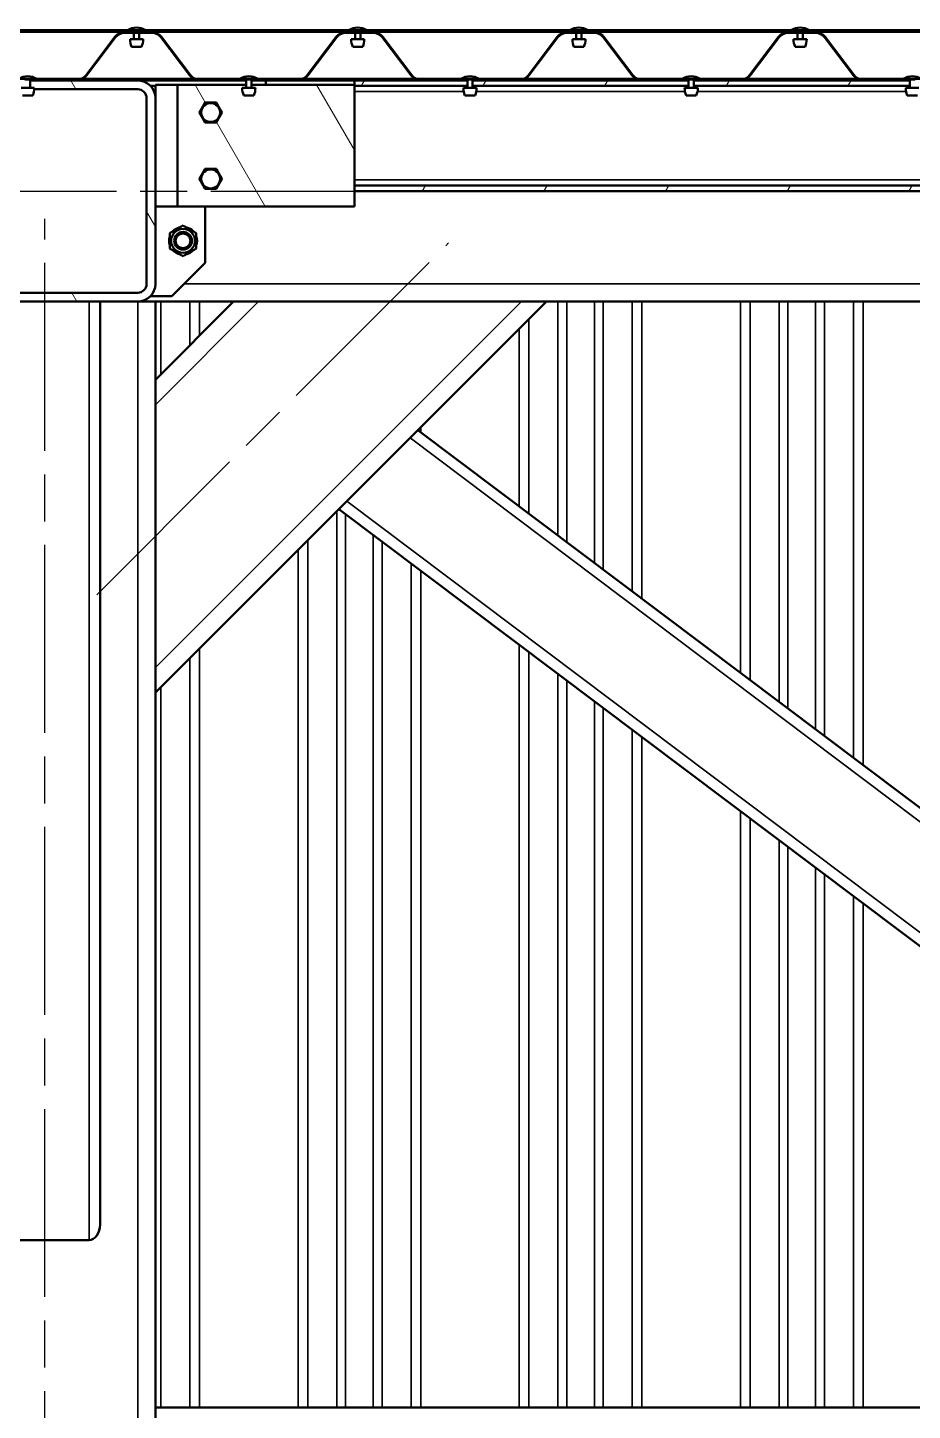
# Model space of a CAD drawing. Header units: millimetres. Extents: x 0 to 25230, y 0 to 17820.
# Drawn here: x 4558 to 5358, y 15410 to 16661 of the extents above; entities that cross this region are included whole.
import ezdxf

# ---------------------------------------------------------------- set-up
doc = ezdxf.new("R2010")
doc.units = ezdxf.units.MM
doc.header["$LTSCALE"] = 30
doc.linetypes.add('CHAIN', pattern=[0.7087, 0.4724, -0.0591, 0.1181, -0.0591])
for name, color, linetype, lineweight in [('Видимые тонкие (ГОСТ)', 7, 'Continuous', 35), ('Видимый контур (ГОСТ)', 7, 'Continuous', 50), ('Линия резьбы (ГОСТ)', 7, 'Continuous', 25), ('Осевая линия (ГОСТ)', 7, 'Continuous', 25), ('Штриховка (ГОСТ)', 7, 'Continuous', 18)]:
    doc.layers.add(name, color=color, linetype=linetype, lineweight=lineweight)
pattern_1 = [(120.0002, (0, 0), (-82.4888, -47.62525), [])]
pattern_2 = [(30, (0, 0), (-47.62503, 82.4889), [])]
pattern_3 = [(60, (0, 0), (-82.4889, 47.62503), [])]

msp = doc.modelspace()

# ---------------------------------------------------------------- hatches: boundary and pattern name
at = {"layer": 'Штриховка (ГОСТ)'}
h = msp.add_hatch(dxfattribs=at)
h.set_pattern_fill('ANSI31', color=256, scale=762, angle=-14.9999778, style=0)
h.set_pattern_definition(pattern_2)
edge = h.paths.add_edge_path()
edge.add_line((4755.1616, 16613.6985), (4713.0679, 16613.6985))
edge.add_ellipse((4713.0679, 16623.9985), major_axis=(-10.3, 0), ratio=1, start_angle=37.082497, end_angle=90, ccw=False)
edge.add_line((4704.8509, 16617.7879), (4678.6527, 16652.4502))
edge.add_ellipse((4670.1165, 16645.9985), major_axis=(-6.4517, 8.5361), ratio=1, start_angle=270, end_angle=322.917503)
edge.add_line((4670.1165, 16656.6985), (4645.0702, 16656.6985))
edge.add_ellipse((4645.0702, 16645.9985), major_axis=(-10.7, 0), ratio=1, start_angle=270, end_angle=322.917503)
edge.add_line((4636.5341, 16652.4502), (4610.3359, 16617.7879))
edge.add_ellipse((4602.1189, 16623.9985), major_axis=(-6.2105, -8.217), ratio=1, start_angle=37.082497, end_angle=90, ccw=False)
edge.add_line((4602.1189, 16613.6985), (4559.9742, 16613.6985))
edge.add_ellipse((4560.7679, 16613.5985), major_axis=(0, 0.8), ratio=1, start_angle=82.8192442, end_angle=90)
edge.add_line((4559.9679, 16613.5985), (4559.9679, 16612.9985))
edge.add_line((4559.9679, 16612.9985), (4602.1189, 16612.9985))
edge.add_ellipse((4602.1189, 16623.9985), major_axis=(11, 0), ratio=1, start_angle=270, end_angle=322.917503)
edge.add_line((4610.8943, 16617.3659), (4637.0925, 16652.0281))
edge.add_ellipse((4645.0702, 16645.9985), major_axis=(-7.9777, 6.0296), ratio=1, start_angle=307.082497, end_angle=360, ccw=False)
edge.add_line((4645.0702, 16655.9985), (4670.1165, 16655.9985))
edge.add_ellipse((4670.1165, 16645.9985), major_axis=(10, 0), ratio=1, start_angle=37.082497, end_angle=90, ccw=False)
edge.add_line((4678.0942, 16652.0281), (4704.2924, 16617.3659))
edge.add_ellipse((4713.0679, 16623.9985), major_axis=(6.6326, -8.7754), ratio=1, start_angle=270, end_angle=322.917503)
edge.add_line((4713.0679, 16612.9985), (4755.1679, 16612.9985))
edge.add_line((4755.1679, 16612.9985), (4755.1679, 16613.5985))
edge.add_ellipse((4754.3679, 16613.5985), major_axis=(0.1, -0.7937), ratio=1, start_angle=82.8192442, end_angle=90)
h = msp.add_hatch(dxfattribs=at)
h.set_pattern_fill('ANSI31', color=256, scale=762, angle=-14.9999778, style=0)
h.set_pattern_definition(pattern_2)
edge = h.paths.add_edge_path()
edge.add_line((4955.1616, 16613.6985), (4913.0679, 16613.6985))
edge.add_ellipse((4913.0679, 16623.9985), major_axis=(-10.3, 0), ratio=1, start_angle=37.082497, end_angle=90, ccw=False)
edge.add_line((4904.8509, 16617.7879), (4878.6527, 16652.4502))
edge.add_ellipse((4870.1165, 16645.9985), major_axis=(-6.4517, 8.5361), ratio=1, start_angle=270, end_angle=322.917503)
edge.add_line((4870.1165, 16656.6985), (4845.0702, 16656.6985))
edge.add_ellipse((4845.0702, 16645.9985), major_axis=(-10.7, 0), ratio=1, start_angle=270, end_angle=322.917503)
edge.add_line((4836.5341, 16652.4502), (4810.3359, 16617.7879))
edge.add_ellipse((4802.1189, 16623.9985), major_axis=(-6.2105, -8.217), ratio=1, start_angle=37.082497, end_angle=90, ccw=False)
edge.add_line((4802.1189, 16613.6985), (4759.9742, 16613.6985))
edge.add_ellipse((4760.7679, 16613.5985), major_axis=(0, 0.8), ratio=1, start_angle=82.8192442, end_angle=90)
edge.add_line((4759.9679, 16613.5985), (4759.9679, 16612.9985))
edge.add_line((4759.9679, 16612.9985), (4802.1189, 16612.9985))
edge.add_ellipse((4802.1189, 16623.9985), major_axis=(11, 0), ratio=1, start_angle=270, end_angle=322.917503)
edge.add_line((4810.8943, 16617.3659), (4837.0925, 16652.0281))
edge.add_ellipse((4845.0702, 16645.9985), major_axis=(6.0296, 7.9777), ratio=1, start_angle=37.082497, end_angle=90, ccw=False)
edge.add_line((4845.0702, 16655.9985), (4870.1165, 16655.9985))
edge.add_ellipse((4870.1165, 16645.9985), major_axis=(10, 0), ratio=1, start_angle=37.082497, end_angle=90, ccw=False)
edge.add_line((4878.0942, 16652.0281), (4904.2924, 16617.3659))
edge.add_ellipse((4913.0679, 16623.9985), major_axis=(6.6326, -8.7754), ratio=1, start_angle=270, end_angle=322.917503)
edge.add_line((4913.0679, 16612.9985), (4955.1679, 16612.9985))
edge.add_line((4955.1679, 16612.9985), (4955.1679, 16613.5985))
edge.add_ellipse((4954.3679, 16613.5985), major_axis=(0.1, -0.7937), ratio=1, start_angle=82.8192442, end_angle=90)
h = msp.add_hatch(dxfattribs=at)
h.set_pattern_fill('ANSI31', color=256, scale=762, angle=-14.9999778, style=0)
h.set_pattern_definition(pattern_2)
edge = h.paths.add_edge_path()
edge.add_line((5155.1616, 16613.6985), (5113.0679, 16613.6985))
edge.add_ellipse((5113.0679, 16623.9985), major_axis=(-10.3, 0), ratio=1, start_angle=37.0824939, end_angle=90, ccw=False)
edge.add_line((5104.8509, 16617.7879), (5078.6527, 16652.4502))
edge.add_ellipse((5070.1165, 16645.9985), major_axis=(-6.4517, 8.5361), ratio=1, start_angle=270, end_angle=322.9175061)
edge.add_line((5070.1165, 16656.6985), (5045.0702, 16656.6985))
edge.add_ellipse((5045.0702, 16645.9985), major_axis=(-10.7, 0), ratio=1, start_angle=270, end_angle=322.9175029)
edge.add_line((5036.5341, 16652.4502), (5010.3359, 16617.7879))
edge.add_ellipse((5002.1189, 16623.9985), major_axis=(-6.2105, -8.217), ratio=1, start_angle=37.0824971, end_angle=90, ccw=False)
edge.add_line((5002.1189, 16613.6985), (4959.9742, 16613.6985))
edge.add_ellipse((4960.7679, 16613.5985), major_axis=(0, 0.8), ratio=1, start_angle=82.8192442, end_angle=90)
edge.add_line((4959.9679, 16613.5985), (4959.9679, 16612.9985))
edge.add_line((4959.9679, 16612.9985), (5002.1189, 16612.9985))
edge.add_ellipse((5002.1189, 16623.9985), major_axis=(11, 0), ratio=1, start_angle=270, end_angle=322.9175029)
edge.add_line((5010.8943, 16617.3659), (5037.0925, 16652.0281))
edge.add_ellipse((5045.0702, 16645.9985), major_axis=(6.0296, 7.9777), ratio=1, start_angle=37.0824971, end_angle=90, ccw=False)
edge.add_line((5045.0702, 16655.9985), (5070.1165, 16655.9985))
edge.add_ellipse((5070.1165, 16645.9985), major_axis=(10, 0), ratio=1, start_angle=37.0824939, end_angle=90, ccw=False)
edge.add_line((5078.0942, 16652.0281), (5104.2924, 16617.3659))
edge.add_ellipse((5113.0679, 16623.9985), major_axis=(6.6326, -8.7755), ratio=1, start_angle=270, end_angle=322.9175061)
edge.add_line((5113.0679, 16612.9985), (5155.1679, 16612.9985))
edge.add_line((5155.1679, 16612.9985), (5155.1679, 16613.5985))
edge.add_ellipse((5154.3679, 16613.5985), major_axis=(0.1, -0.7937), ratio=1, start_angle=82.8192442, end_angle=90)
h = msp.add_hatch(dxfattribs=at)
h.set_pattern_fill('ANSI31', color=256, scale=762, angle=-14.9999778, style=0)
h.set_pattern_definition(pattern_2)
edge = h.paths.add_edge_path()
edge.add_line((5304.8503, 16617.788), (5278.6527, 16652.4501))
edge.add_ellipse((5270.1165, 16645.9985), major_axis=(-6.4516, 8.5362), ratio=1, start_angle=270, end_angle=322.9180676)
edge.add_line((5270.1165, 16656.6985), (5245.0703, 16656.6985))
edge.add_ellipse((5245.0703, 16645.9985), major_axis=(-10.7, 0), ratio=1, start_angle=270, end_angle=322.9174479)
edge.add_line((5236.5341, 16652.4502), (5210.3359, 16617.7879))
edge.add_ellipse((5202.1189, 16623.9985), major_axis=(-6.2105, -8.217), ratio=1, start_angle=37.0825521, end_angle=90, ccw=False)
edge.add_line((5202.1189, 16613.6985), (5159.9742, 16613.6985))
edge.add_ellipse((5160.7679, 16613.5985), major_axis=(0, 0.8), ratio=1, start_angle=82.8192442, end_angle=90)
edge.add_line((5159.9679, 16613.5985), (5159.9679, 16612.9985))
edge.add_line((5159.9679, 16612.9985), (5202.1189, 16612.9985))
edge.add_ellipse((5202.1189, 16623.9985), major_axis=(11, 0), ratio=1, start_angle=270, end_angle=322.9174479)
edge.add_line((5210.8943, 16617.3659), (5237.0926, 16652.0281))
edge.add_ellipse((5245.0703, 16645.9985), major_axis=(6.0297, 7.9777), ratio=1, start_angle=37.0825521, end_angle=90, ccw=False)
edge.add_line((5245.0703, 16655.9985), (5270.1165, 16655.9985))
edge.add_ellipse((5270.1165, 16645.9985), major_axis=(10, 0), ratio=1, start_angle=37.0819324, end_angle=90, ccw=False)
edge.add_line((5278.0943, 16652.028), (5304.2918, 16617.366))
edge.add_ellipse((5313.0673, 16623.9985), major_axis=(6.6325, -8.7755), ratio=1, start_angle=270, end_angle=322.9180676)
edge.add_line((5313.0673, 16612.9985), (5355.1679, 16612.9985))
edge.add_line((5355.1679, 16612.9985), (5355.1679, 16613.5985))
edge.add_ellipse((5354.3679, 16613.5985), major_axis=(0.1, -0.7937), ratio=1, start_angle=82.8192442, end_angle=90)
edge.add_line((5355.1616, 16613.6985), (5313.0673, 16613.6985))
edge.add_ellipse((5313.0673, 16623.9985), major_axis=(-10.3, 0), ratio=1, start_angle=37.0819324, end_angle=90, ccw=False)
h = msp.add_hatch(dxfattribs=at)
h.set_pattern_fill('ANSI31', color=256, scale=762, angle=75.0001754, style=0)
h.set_pattern_definition(pattern_1)
edge = h.paths.add_edge_path()
edge.add_ellipse((4657.0679, 16428.9985), major_axis=(16, 0), ratio=1, start_angle=270, end_angle=360)
edge.add_line((4673.0679, 16428.9985), (4673.0679, 16596.9985))
edge.add_ellipse((4657.0679, 16596.9985), major_axis=(0, 16), ratio=1, start_angle=270, end_angle=360)
edge.add_line((4657.0679, 16612.9985), (4602.1189, 16612.9985))
edge.add_line((4602.1189, 16612.9985), (4559.9679, 16612.9985))
edge.add_line((4559.9679, 16612.9985), (4555.1679, 16612.9985))
edge.add_line((4555.1679, 16612.9985), (4513.0679, 16612.9985))
edge.add_line((4513.0679, 16612.9985), (4489.0679, 16612.9985))
edge.add_ellipse((4489.0679, 16596.9985), major_axis=(-16, 0), ratio=1, start_angle=270, end_angle=360)
edge.add_line((4473.0679, 16596.9985), (4473.0679, 16428.9985))
edge.add_ellipse((4489.0679, 16428.9985), major_axis=(0, -16), ratio=1, start_angle=270, end_angle=360)
edge.add_line((4489.0679, 16412.9985), (4657.0679, 16412.9985))
edge = h.paths.add_edge_path(flags=0)
edge.add_line((4481.0679, 16428.9985), (4481.0679, 16596.9985))
edge.add_ellipse((4489.0679, 16596.9985), major_axis=(0, 8), ratio=1, start_angle=0, end_angle=90, ccw=False)
edge.add_line((4489.0679, 16604.9985), (4551.654, 16604.9985))
edge.add_line((4551.654, 16604.9985), (4551.6243, 16606.3985))
edge.add_line((4551.6243, 16606.3985), (4563.5115, 16606.3985))
edge.add_line((4563.5115, 16606.3985), (4563.4818, 16604.9985))
edge.add_line((4563.4818, 16604.9985), (4657.0679, 16604.9985))
edge.add_ellipse((4657.0679, 16596.9985), major_axis=(8, 0), ratio=1, start_angle=0, end_angle=90, ccw=False)
edge.add_line((4665.0679, 16596.9985), (4665.0679, 16428.9985))
edge.add_ellipse((4657.0679, 16428.9985), major_axis=(0, -8), ratio=1, start_angle=0, end_angle=90, ccw=False)
edge.add_line((4657.0679, 16420.9985), (4489.0679, 16420.9985))
edge.add_ellipse((4489.0679, 16428.9985), major_axis=(-8, 0), ratio=1, start_angle=0, end_angle=90, ccw=False)
h = msp.add_hatch(dxfattribs=at)
h.set_pattern_fill('ANSI31', color=256, scale=762, angle=75.0001754, style=0)
h.set_pattern_definition(pattern_1)
edge = h.paths.add_edge_path()
edge.add_line((4693.0679, 16608.9985), (4693.0679, 16498.9985))
edge.add_line((4693.0679, 16498.9985), (4853.0679, 16498.9985))
edge.add_line((4853.0679, 16498.9985), (4853.0679, 16512.9985))
edge.add_line((4853.0679, 16512.9985), (4853.0679, 16517.9985))
edge.add_line((4853.0679, 16517.9985), (4853.0679, 16607.9985))
edge.add_line((4853.0679, 16607.9985), (4853.0679, 16608.9985))
edge.add_line((4853.0679, 16608.9985), (4759.9679, 16608.9985))
edge.add_line((4759.9679, 16608.9985), (4759.9679, 16606.3985))
edge.add_line((4759.9679, 16606.3985), (4763.5115, 16606.3985))
edge.add_ellipse((4747.0052, 16606.0479), major_axis=(0.3505, -16.5063), ratio=1, start_angle=64.9571298, end_angle=90, ccw=False)
edge.add_line((4762.1081, 16599.3785), (4753.0276, 16599.3785))
edge.add_ellipse((4768.1306, 16606.0479), major_axis=(-6.6695, 15.1029), ratio=1, start_angle=64.9571298, end_angle=90, ccw=False)
edge.add_line((4751.6243, 16606.3985), (4755.1679, 16606.3985))
edge.add_line((4755.1679, 16606.3985), (4755.1679, 16608.9985))
edge.add_line((4755.1679, 16608.9985), (4693.0679, 16608.9985))
h.paths.add_polyline_path([(4733.4602, 16523.9985), (4728.264, 16532.9985), (4717.8717, 16532.9985), (4712.6756, 16523.9985), (4717.8717, 16514.9985), (4728.264, 16514.9985)], flags=0)
h.paths.add_polyline_path([(4733.4602, 16583.9985), (4728.264, 16592.9985), (4717.8717, 16592.9985), (4712.6756, 16583.9985), (4717.8717, 16574.9985), (4728.264, 16574.9985)], flags=0)
h = msp.add_hatch(dxfattribs=at)
h.set_pattern_fill('ANSI31', color=256, scale=762, angle=14.9999778, style=0)
h.set_pattern_definition(pattern_3)
h.paths.add_polyline_path([(4955.1679, 16612.9985), (4913.0679, 16612.9985), (4853.0679, 16612.9985), (4853.0679, 16608.9985), (4853.0679, 16607.9985), (4955.1679, 16607.9985)])
h = msp.add_hatch(dxfattribs=at)
h.set_pattern_fill('ANSI31', color=256, scale=762, angle=14.9999778, style=0)
h.set_pattern_definition(pattern_3)
h.paths.add_polyline_path([(5155.1679, 16612.9985), (5113.0679, 16612.9985), (5002.1189, 16612.9985), (4959.9679, 16612.9985), (4959.9679, 16607.9985), (5155.1679, 16607.9985)])
h = msp.add_hatch(dxfattribs=at)
h.set_pattern_fill('ANSI31', color=256, scale=762, angle=14.9999778, style=0)
h.set_pattern_definition(pattern_3)
h.paths.add_polyline_path([(5355.1679, 16612.9985), (5313.0673, 16612.9985), (5202.1189, 16612.9985), (5159.9679, 16612.9985), (5159.9679, 16607.9985), (5355.1679, 16607.9985)])
h = msp.add_hatch(dxfattribs=at)
h.set_pattern_fill('ANSI31', color=256, scale=762, angle=14.9999778, style=0)
h.set_pattern_definition(pattern_3)
h.paths.add_polyline_path([(7283.0679, 16512.9985), (7283.0679, 16517.9985), (4853.0679, 16517.9985), (4853.0679, 16512.9985)])

# ---------------------------------------------------------------- linework, layer by layer
at = {"layer": 'Видимые тонкие (ГОСТ)'}
for p, q in [((4645.0702, 16656.6985), (4470.1165, 16656.6985)), ((4658.4679, 16657.5985), (4653.6679, 16657.5985)), ((4845.0702, 16656.6985), (4670.1165, 16656.6985)), ((4858.4679, 16657.5985), (4853.6679, 16657.5985)), ((5045.0702, 16656.6985), (4870.1165, 16656.6985)), ((5058.4679, 16657.5985), (5053.6679, 16657.5985)), ((5245.0703, 16656.6985), (5070.1165, 16656.6985)), ((5258.4679, 16657.5985), (5253.6679, 16657.5985)), ((5445.0702, 16656.6985), (5270.1165, 16656.6985)), ((4559.9679, 16613.5985), (4555.1679, 16613.5985)), ((4606.546, 16614.6985), (4565.3152, 16614.6985)), ((4707.1934, 16614.6985), (4607.9934, 16614.6985)), ((4749.8206, 16614.6985), (4708.6407, 16614.6985)), ((4759.9679, 16613.5985), (4755.1679, 16613.5985)), ((4806.546, 16614.6985), (4765.3152, 16614.6985)), ((4907.1934, 16614.6985), (4807.9934, 16614.6985)), ((4949.8206, 16614.6985), (4908.6407, 16614.6985)), ((4959.9679, 16613.5985), (4955.1679, 16613.5985)), ((5006.546, 16614.6985), (4965.3152, 16614.6985)), ((5107.1934, 16614.6985), (5007.9934, 16614.6985)), ((5149.8206, 16614.6985), (5108.6407, 16614.6985)), ((5159.9679, 16613.5985), (5155.1679, 16613.5985)), ((5206.546, 16614.6985), (5165.3152, 16614.6985)), ((5307.1928, 16614.6985), (5207.9934, 16614.6985)), ((5349.8206, 16614.6985), (5308.6402, 16614.6985)), ((5359.9679, 16613.5985), (5355.1679, 16613.5985)), ((4951.9046, 16602.9985), (4853.0679, 16602.9985)), ((5151.9046, 16602.9985), (4963.2311, 16602.9985)), ((5351.9046, 16602.9985), (5163.2311, 16602.9985)), ((7283.0679, 16522.9985), (4853.0679, 16522.9985)), ((4699.0679, 16428.9985), (7437.0679, 16428.9985)), ((4613.0679, 15564.4703), (4613.0679, 16412.9985)), ((4657.0679, 14312.9985), (4657.0679, 16412.9985)), ((4673.0679, 16082.0725), (5003.9939, 16412.9985)), ((4673.0679, 16319.6604), (4766.406, 16412.9985)), ((4678.0942, 16347.3141), (4678.0942, 16412.9985)), ((4704.2924, 16373.5124), (4704.2924, 16412.9985)), ((4713.0679, 16382.2878), (4713.0679, 16412.9985)), ((5037.0925, 16201.5822), (5037.0925, 16412.9985)), ((5045.0702, 16195.5775), (5045.0702, 16412.9985)), ((5070.1165, 16176.7254), (5070.1165, 16412.9985)), ((5078.0942, 16170.7207), (5078.0942, 16412.9985)), ((5104.2924, 16151.0016), (5104.2924, 16412.9985)), ((5113.0679, 16144.3964), (5113.0679, 16412.9985)), ((5202.1189, 16077.3688), (5202.1189, 16412.9985)), ((5210.8943, 16070.7636), (5210.8943, 16412.9985)), ((5237.0926, 16051.0445), (5237.0926, 16412.9985)), ((5245.0703, 16045.0398), (5245.0703, 16412.9985)), ((5270.1165, 16026.1878), (5270.1165, 16412.9985)), ((5278.0943, 16020.183), (5278.0943, 16412.9985)), ((5304.2918, 16000.4645), (5304.2918, 16412.9985)), ((5313.0673, 15993.8592), (5313.0673, 16412.9985)), ((5010.8943, 16221.3013), (5010.8943, 16397.2715)), ((5002.1189, 16227.9064), (5002.1189, 16388.4961)), ((4913.0679, 16294.9341), (4913.0679, 16299.4451)), ((6059.7536, 15419.3211), (4903.353, 16289.7302)), ((5993.2392, 15369.2566), (4846.2241, 16232.6013)), ((4837.0925, 15412.9985), (4837.0925, 16223.4697)), ((4845.0702, 15412.9985), (4845.0702, 16220.9536)), ((4810.8943, 15412.9985), (4810.8943, 16197.2715)), ((4870.1165, 15412.9985), (4870.1165, 16202.1015)), ((4878.0942, 15412.9985), (4878.0942, 16196.0968)), ((4802.1189, 15412.9985), (4802.1189, 16188.4961)), ((4904.2924, 15412.9985), (4904.2924, 16176.3778)), ((4913.0679, 15412.9985), (4913.0679, 16169.7726)), ((4704.2924, 15412.9985), (4704.2924, 16090.6696)), ((4713.0679, 15412.9985), (4713.0679, 16099.4451)), ((5002.1189, 15412.9985), (5002.1189, 16102.745)), ((5010.8943, 15412.9985), (5010.8943, 16096.1398)), ((5037.0925, 15412.9985), (5037.0925, 16076.4207)), ((5045.0702, 15412.9985), (5045.0702, 16070.416)), ((4678.0942, 15412.9985), (4678.0942, 16064.4714)), ((5070.1165, 15412.9985), (5070.1165, 16051.5639)), ((5078.0942, 15412.9985), (5078.0942, 16045.5592)), ((5104.2924, 15412.9985), (5104.2924, 16025.8401)), ((5113.0679, 15412.9985), (5113.0679, 16019.2349)), ((5202.1189, 15412.9985), (5202.1189, 15952.2073)), ((5210.8943, 15412.9985), (5210.8943, 15945.6022)), ((5237.0926, 15412.9985), (5237.0926, 15925.883)), ((5245.0703, 15412.9985), (5245.0703, 15919.8783)), ((5270.1165, 15412.9985), (5270.1165, 15901.0263)), ((5278.0943, 15412.9985), (5278.0943, 15895.0215)), ((5304.2918, 15412.9985), (5304.2918, 15875.303)), ((5313.0673, 15412.9985), (5313.0673, 15868.6978))]:
    msp.add_line(p, q, dxfattribs=at)
at = {"layer": 'Видимый контур (ГОСТ)'}
for p, q in [((5569.5867, 16658.3985), (3569.5867, 16658.3985)), ((5569.5867, 16657.6985), (3569.5867, 16657.6985)), ((4670.1165, 16656.6985), (4645.0702, 16656.6985)), ((4645.0702, 16655.9985), (4670.1165, 16655.9985)), ((4653.6679, 16657.5985), (4653.6679, 16656.6985)), ((4653.6679, 16655.9985), (4653.6679, 16650.3985)), ((4658.4679, 16657.5985), (4658.4679, 16656.6985)), ((4658.4679, 16655.9985), (4658.4679, 16650.3985)), ((4870.1165, 16656.6985), (4845.0702, 16656.6985)), ((4845.0702, 16655.9985), (4870.1165, 16655.9985)), ((4853.6679, 16657.5985), (4853.6679, 16656.6985)), ((4853.6679, 16655.9985), (4853.6679, 16650.3985)), ((4858.4679, 16657.5985), (4858.4679, 16656.6985)), ((4858.4679, 16655.9985), (4858.4679, 16650.3985)), ((5070.1165, 16656.6985), (5045.0702, 16656.6985)), ((5045.0702, 16655.9985), (5070.1165, 16655.9985)), ((5053.6679, 16657.5985), (5053.6679, 16656.6985)), ((5053.6679, 16655.9985), (5053.6679, 16650.3985)), ((5058.4679, 16657.5985), (5058.4679, 16656.6985)), ((5058.4679, 16655.9985), (5058.4679, 16650.3985)), ((5270.1165, 16656.6985), (5245.0703, 16656.6985)), ((5245.0703, 16655.9985), (5270.1165, 16655.9985)), ((5253.6679, 16657.5985), (5253.6679, 16656.6985)), ((5253.6679, 16655.9985), (5253.6679, 16650.3985)), ((5258.4679, 16657.5985), (5258.4679, 16656.6985)), ((5258.4679, 16655.9985), (5258.4679, 16650.3985)), ((4636.5341, 16652.4502), (4610.3359, 16617.7879)), ((4610.8943, 16617.3659), (4637.0925, 16652.0281)), ((4650.1243, 16650.3985), (4662.0115, 16650.3985)), ((4651.5276, 16643.3785), (4660.6081, 16643.3785)), ((4678.0942, 16652.0281), (4704.2924, 16617.3659)), ((4704.8509, 16617.7879), (4678.6527, 16652.4502)), ((4836.5341, 16652.4502), (4810.3359, 16617.7879)), ((4810.8943, 16617.3659), (4837.0925, 16652.0281)), ((4850.1243, 16650.3985), (4862.0115, 16650.3985)), ((4851.5276, 16643.3785), (4860.6081, 16643.3785)), ((4878.0942, 16652.0281), (4904.2924, 16617.3659)), ((4904.8509, 16617.7879), (4878.6527, 16652.4502)), ((5036.5341, 16652.4502), (5010.3359, 16617.7879)), ((5010.8943, 16617.3659), (5037.0925, 16652.0281)), ((5050.1243, 16650.3985), (5062.0115, 16650.3985)), ((5051.5276, 16643.3785), (5060.6081, 16643.3785)), ((5078.0942, 16652.0281), (5104.2924, 16617.3659)), ((5104.8509, 16617.7879), (5078.6527, 16652.4502)), ((5236.5341, 16652.4502), (5210.3359, 16617.7879)), ((5210.8943, 16617.3659), (5237.0926, 16652.0281)), ((5250.1243, 16650.3985), (5262.0115, 16650.3985)), ((5251.5276, 16643.3785), (5260.6081, 16643.3785)), ((5278.0943, 16652.028), (5304.2918, 16617.366)), ((5304.8503, 16617.788), (5278.6527, 16652.4501)), ((4549.3129, 16614.3985), (4565.8229, 16614.3985)), ((4551.6243, 16606.3985), (4563.5115, 16606.3985)), ((4559.9679, 16613.5985), (4559.9679, 16606.3985)), ((4657.0679, 16612.9985), (4559.9679, 16612.9985)), ((4559.9679, 16612.9985), (4602.1189, 16612.9985)), ((4602.1189, 16613.6985), (4559.9742, 16613.6985)), ((4563.4818, 16604.9985), (4657.0679, 16604.9985)), ((4709.2065, 16613.6985), (4605.9802, 16613.6985)), ((4657.0679, 16612.9985), (4713.0679, 16612.9985)), ((4673.0679, 16607.9985), (4668.6868, 16607.9985)), ((4673.0679, 16608.9985), (4673.0679, 16596.9985)), ((4693.0679, 16608.9985), (4673.0679, 16608.9985)), ((4693.0679, 16608.9985), (4693.0679, 16498.9985)), ((4755.1679, 16608.9985), (4693.0679, 16608.9985)), ((4755.1616, 16613.6985), (4713.0679, 16613.6985)), ((4713.0679, 16612.9985), (4755.1679, 16612.9985)), ((4749.3129, 16614.3985), (4765.8229, 16614.3985)), ((4751.6243, 16606.3985), (4763.5115, 16606.3985)), ((4755.1679, 16613.5985), (4755.1679, 16606.3985)), ((4759.9679, 16613.5985), (4759.9679, 16606.3985)), ((4759.9679, 16612.9985), (4802.1189, 16612.9985)), ((4853.0679, 16608.9985), (4759.9679, 16608.9985)), ((4802.1189, 16613.6985), (4759.9742, 16613.6985)), ((4773.0679, 16608.9985), (4773.0679, 16612.9985)), ((4802.1189, 16612.9985), (4853.0679, 16612.9985)), ((4909.2065, 16613.6985), (4805.9802, 16613.6985)), ((4955.1679, 16612.9985), (4853.0679, 16612.9985)), ((4853.0679, 16612.9985), (4853.0679, 16607.9985)), ((4853.0679, 16498.9985), (4853.0679, 16608.9985)), ((4853.0679, 16607.9985), (4955.1679, 16607.9985)), ((4955.1616, 16613.6985), (4913.0679, 16613.6985)), ((4913.0679, 16612.9985), (4955.1679, 16612.9985)), ((4949.3129, 16614.3985), (4965.8229, 16614.3985)), ((4951.6243, 16606.3985), (4963.5115, 16606.3985)), ((4955.1679, 16613.5985), (4955.1679, 16606.3985)), ((4959.9679, 16613.5985), (4959.9679, 16606.3985)), ((4959.9679, 16612.9985), (5002.1189, 16612.9985)), ((5155.1679, 16612.9985), (4959.9679, 16612.9985)), ((4959.9679, 16607.9985), (5155.1679, 16607.9985)), ((5002.1189, 16613.6985), (4959.9742, 16613.6985)), ((5109.2065, 16613.6985), (5005.9802, 16613.6985)), ((5155.1616, 16613.6985), (5113.0679, 16613.6985)), ((5113.0679, 16612.9985), (5155.1679, 16612.9985)), ((5149.3129, 16614.3985), (5165.8229, 16614.3985)), ((5151.6243, 16606.3985), (5163.5115, 16606.3985)), ((5155.1679, 16613.5985), (5155.1679, 16606.3985)), ((5159.9679, 16613.5985), (5159.9679, 16606.3985)), ((5159.9679, 16612.9985), (5202.1189, 16612.9985)), ((5355.1679, 16612.9985), (5159.9679, 16612.9985)), ((5159.9679, 16607.9985), (5355.1679, 16607.9985)), ((5202.1189, 16613.6985), (5159.9742, 16613.6985)), ((5309.206, 16613.6985), (5205.9802, 16613.6985)), ((5355.1616, 16613.6985), (5313.0673, 16613.6985)), ((5313.0673, 16612.9985), (5355.1679, 16612.9985)), ((5349.3129, 16614.3985), (5365.8229, 16614.3985)), ((5351.6243, 16606.3985), (5363.5115, 16606.3985)), ((5355.1679, 16613.5985), (5355.1679, 16606.3985)), ((4553.0276, 16599.3785), (4562.1081, 16599.3785)), ((4665.0679, 16596.9985), (4665.0679, 16428.9985)), ((4673.0679, 16428.9985), (4673.0679, 16596.9985)), ((4753.0276, 16599.3785), (4762.1081, 16599.3785)), ((4953.0276, 16599.3785), (4962.1081, 16599.3785)), ((5153.0276, 16599.3785), (5162.1081, 16599.3785)), ((5353.0276, 16599.3785), (5362.1081, 16599.3785)), ((7283.0679, 16517.9985), (4853.0679, 16517.9985)), ((4853.0679, 16517.9985), (4853.0679, 16512.9985)), ((4853.0679, 16512.9985), (7283.0679, 16512.9985)), ((4673.0679, 16498.9985), (4693.0679, 16498.9985)), ((4693.0679, 16498.9985), (4853.0679, 16498.9985)), ((4718.0679, 16447.9985), (4718.0679, 16498.9985)), ((4686.0679, 16468.5232), (4685.4288, 16468.5232)), ((4686.0679, 16468.6385), (4685.4341, 16468.6385)), ((4685.5473, 16469.8032), (4686.0679, 16469.8032)), ((4688.0679, 16417.9985), (4718.0679, 16447.9985)), ((4657.0679, 16420.9985), (4489.0679, 16420.9985)), ((4668.6868, 16417.9985), (4688.0679, 16417.9985)), ((4489.0679, 16412.9985), (4657.0679, 16412.9985)), ((4623.0679, 15578.6125), (4623.0679, 16412.9985)), ((4673.0679, 16412.9985), (4657.0679, 16412.9985)), ((4673.0679, 16412.9985), (4743.7786, 16412.9985)), ((4673.0679, 16342.2878), (4673.0679, 16412.9985)), ((4673.0679, 16059.4451), (5026.6213, 16412.9985)), ((4673.0679, 16342.2878), (4743.7786, 16412.9985)), ((4743.7786, 16412.9985), (4766.406, 16412.9985)), ((5003.9939, 16412.9985), (4766.406, 16412.9985)), ((5003.9939, 16412.9985), (5026.6213, 16412.9985)), ((5026.6213, 16412.9985), (7109.5145, 16412.9985)), ((4673.0679, 16319.6604), (4673.0679, 16342.2878)), ((4673.0679, 16319.6604), (4673.0679, 16082.0725)), ((6068.0679, 15425.5792), (4910.4941, 16296.8713)), ((5984.9249, 15362.9985), (4839.083, 16225.4602)), ((4673.0679, 16059.4451), (4673.0679, 16082.0725)), ((4673.0679, 14666.5519), (4673.0679, 16059.4451)), ((4533.0679, 15564.4703), (4613.0679, 15564.4703)), ((5918.4963, 15412.9985), (4673.0679, 15412.9985))]:
    msp.add_line(p, q, dxfattribs=at)
for centre, radius in [((4723.0679, 16583.9985), 8.55), ((4723.0679, 16523.9985), 8.55), ((4698.0679, 16467.9985), 10.8), ((4698.0679, 16467.9985), 8), ((4698.0679, 16467.9985), 8), ((4698.0679, 16467.9985), 6.6667)]:
    msp.add_circle(centre, radius, dxfattribs=at)
for centre, radius, start, end in [((4645.0702, 16645.9985), 10.7, 90, 142.917503), ((4645.0702, 16645.9985), 10, 90, 142.917503), ((4656.0679, 16645.0076), 15.7309, 58.3476918, 121.6523082), ((4652.8679, 16657.5985), 0.8, 0, 7.1807558), ((4659.2679, 16657.5985), 0.8, 172.8192442, 180), ((4670.1165, 16645.9985), 10.7, 37.082497, 90), ((4670.1165, 16645.9985), 10, 37.082497, 90), ((4845.0702, 16645.9985), 10.7, 90, 142.917503), ((4845.0702, 16645.9985), 10, 90, 142.917503), ((4856.0679, 16645.0076), 15.7309, 58.3476918, 121.6523082), ((4852.8679, 16657.5985), 0.8, 0, 7.1807558), ((4859.2679, 16657.5985), 0.8, 172.8192442, 180), ((4870.1165, 16645.9985), 10.7, 37.082497, 90), ((4870.1165, 16645.9985), 10, 37.082497, 90), ((5045.0702, 16645.9985), 10.7, 90, 142.9175029), ((5045.0702, 16645.9985), 10, 90, 142.9175029), ((5056.0679, 16645.0076), 15.7309, 58.3476918, 121.6523082), ((5052.8679, 16657.5985), 0.8, 0, 7.1807558), ((5059.2679, 16657.5985), 0.8, 172.8192442, 180), ((5070.1165, 16645.9985), 10.7, 37.0824939, 90), ((5070.1165, 16645.9985), 10, 37.0824939, 90), ((5245.0703, 16645.9985), 10.7, 90, 142.9174479), ((5245.0703, 16645.9985), 10, 90, 142.9174479), ((5256.0679, 16645.0076), 15.7309, 58.3476918, 121.6523082), ((5252.8679, 16657.5985), 0.8, 0, 7.1807558), ((5259.2679, 16657.5985), 0.8, 172.8192442, 180), ((5270.1165, 16645.9985), 10.7, 37.0819324, 90), ((5270.1165, 16645.9985), 10, 37.0819324, 90), ((4666.6306, 16650.0479), 16.51, 178.7833962, 203.8262664), ((4645.5052, 16650.0479), 16.51, 336.1737336, 1.2166038), ((4866.6306, 16650.0479), 16.51, 178.7833962, 203.8262664), ((4845.5052, 16650.0479), 16.51, 336.1737336, 1.2166038), ((5066.6306, 16650.0479), 16.51, 178.7833962, 203.8262664), ((5045.5052, 16650.0479), 16.51, 336.1737336, 1.2166038), ((5266.6306, 16650.0479), 16.51, 178.7833962, 203.8262664), ((5245.5052, 16650.0479), 16.51, 336.1737336, 1.2166038), ((4557.5679, 16601.0076), 15.7309, 58.3476918, 121.6523082), ((4602.1189, 16623.9985), 10.3, 270, 322.917503), ((4602.1189, 16623.9985), 11, 270, 322.917503), ((4713.0679, 16623.9985), 11, 217.082497, 270), ((4713.0679, 16623.9985), 10.3, 217.082497, 270), ((4757.5679, 16601.0076), 15.7309, 58.3476918, 121.6523082), ((4802.1189, 16623.9985), 10.3, 270, 322.917503), ((4802.1189, 16623.9985), 11, 270, 322.917503), ((4913.0679, 16623.9985), 11, 217.082497, 270), ((4913.0679, 16623.9985), 10.3, 217.082497, 270), ((4957.5679, 16601.0076), 15.7309, 58.3476918, 121.6523082), ((5002.1189, 16623.9985), 10.3, 270, 322.9175029), ((5002.1189, 16623.9985), 11, 270, 322.9175029), ((5113.0679, 16623.9985), 11, 217.0824939, 270), ((5113.0679, 16623.9985), 10.3, 217.0824939, 270), ((5157.5679, 16601.0076), 15.7309, 58.3476918, 121.6523082), ((5202.1189, 16623.9985), 10.3, 270, 322.9174479), ((5202.1189, 16623.9985), 11, 270, 322.9174479), ((5313.0673, 16623.9985), 11, 217.0819324, 270), ((5313.0673, 16623.9985), 10.3, 217.0819324, 270), ((5357.5679, 16601.0076), 15.7309, 58.3476918, 121.6523082), ((4560.7679, 16613.5985), 0.8, 90, 180), ((4547.0052, 16606.0479), 16.51, 336.1737336, 1.2166038), ((4657.0679, 16596.9985), 16, 0, 90), ((4657.0679, 16596.9985), 8, 0, 90), ((4768.1306, 16606.0479), 16.51, 178.7833962, 203.8262664), ((4754.3679, 16613.5985), 0.8, 0, 90), ((4760.7679, 16613.5985), 0.8, 90, 180), ((4747.0052, 16606.0479), 16.51, 336.1737336, 1.2166038), ((4968.1306, 16606.0479), 16.51, 178.7833962, 203.8262664), ((4954.3679, 16613.5985), 0.8, 0, 90), ((4960.7679, 16613.5985), 0.8, 90, 180), ((4947.0052, 16606.0479), 16.51, 336.1737336, 1.2166038), ((5168.1306, 16606.0479), 16.51, 178.7833962, 203.8262664), ((5154.3679, 16613.5985), 0.8, 0, 90), ((5160.7679, 16613.5985), 0.8, 90, 180), ((5147.0052, 16606.0479), 16.51, 336.1737336, 1.2166038), ((5368.1306, 16606.0479), 16.51, 178.7833962, 203.8262664), ((5354.3679, 16613.5985), 0.8, 0, 90), ((4698.0679, 16467.9985), 12.65, 101.5529704, 138.4470296), ((4698.0679, 16467.9985), 12.65, 41.5529704, 78.4470296), ((4698.0679, 16467.9985), 12.65, 177.6227672, 198.4470296), ((4698.0679, 16467.9985), 12.65, 171.7979465, 177.1000031), ((4698.0679, 16467.9985), 12.65, 161.5529704, 171.7979465), ((4698.0679, 16467.9985), 12.65, 341.5529704, 18.4470296), ((4698.0679, 16467.9985), 12.65, 221.5529704, 258.4470296), ((4698.0679, 16467.9985), 12.65, 281.5529704, 318.4470296), ((4657.0679, 16428.9985), 8, 270, 0), ((4657.0679, 16428.9985), 16, 270, 0)]:
    msp.add_arc(centre, radius, start, end, dxfattribs=at)
msp.add_ellipse((4613.0679, 15578.6125), major_axis=(0, -14.1421), ratio=0.707106781, start_param=0, end_param=1.570796327, dxfattribs=at)
for points, weights in [([(4717.8717, 16592.9985), (4715.2737, 16588.4985), (4712.6756, 16583.9985)], [1.16025403784, 1.33974596216, 1.16025403784]), ([(4728.264, 16592.9985), (4723.0679, 16592.9985), (4717.8717, 16592.9985)], [1.16025403784, 1.33974596216, 1.16025403784]), ([(4733.4602, 16583.9985), (4730.8621, 16588.4985), (4728.264, 16592.9985)], [1.16025403784, 1.33974596216, 1.16025403784]), ([(4712.6756, 16583.9985), (4715.2737, 16579.4985), (4717.8717, 16574.9985)], [1.16025403784, 1.33974596216, 1.16025403784]), ([(4728.264, 16574.9985), (4730.8621, 16579.4985), (4733.4602, 16583.9985)], [1.16025403784, 1.33974596216, 1.16025403784]), ([(4717.8717, 16574.9985), (4723.0679, 16574.9985), (4728.264, 16574.9985)], [1.16025403784, 1.33974596216, 1.16025403784]), ([(4717.8717, 16532.9985), (4715.2737, 16528.4985), (4712.6756, 16523.9985)], [1.16025403784, 1.33974596216, 1.16025403784]), ([(4728.264, 16532.9985), (4723.0679, 16532.9985), (4717.8717, 16532.9985)], [1.16025403784, 1.33974596216, 1.16025403784]), ([(4733.4602, 16523.9985), (4730.8621, 16528.4985), (4728.264, 16532.9985)], [1.16025403784, 1.33974596216, 1.16025403784]), ([(4712.6756, 16523.9985), (4715.2737, 16519.4985), (4717.8717, 16514.9985)], [1.16025403784, 1.33974596216, 1.16025403784]), ([(4728.264, 16514.9985), (4730.8621, 16519.4985), (4733.4602, 16523.9985)], [1.16025403784, 1.33974596216, 1.16025403784]), ([(4717.8717, 16514.9985), (4723.0679, 16514.9985), (4728.264, 16514.9985)], [1.16025403784, 1.33974596216, 1.16025403784]), ([(4686.0679, 16474.9267), (4692.0679, 16478.3908), (4698.0679, 16481.8549)], [1, 1.15470053838, 1]), ([(4698.0679, 16481.8549), (4704.0679, 16478.3908), (4710.0679, 16474.9267)], [1, 1.15470053838, 1]), ([(4686.0679, 16461.0703), (4686.0679, 16467.9985), (4686.0679, 16474.9267)], [1, 1.15470053838, 1]), ([(4710.0679, 16474.9267), (4710.0679, 16467.9985), (4710.0679, 16461.0703)], [1, 1.15470053838, 1]), ([(4698.0679, 16454.1421), (4692.0679, 16457.6062), (4686.0679, 16461.0703)], [1, 1.15470053838, 1]), ([(4710.0679, 16461.0703), (4704.0679, 16457.6062), (4698.0679, 16454.1421)], [1, 1.15470053838, 1])]:
    msp.add_rational_spline(points, weights, degree=2, dxfattribs=at)
at = {"layer": 'Линия резьбы (ГОСТ)'}
msp.add_arc((4698.0679, 16467.9985), 6.7945, 80, 350, dxfattribs=at)
at = {"layer": 'Осевая линия (ГОСТ)', "linetype": 'CHAIN', "ltscale": 11.993792}
for p, q in [((1408.0679, 16512.9985), (10888.0679, 16512.9985)), ((4573.0679, 14237.9985), (4573.0679, 16487.9985)), ((4620.0349, 16147.8334), (4938.2329, 16466.0315))]:
    msp.add_line(p, q, dxfattribs=at)

doc.saveas('drawing.dxf')
